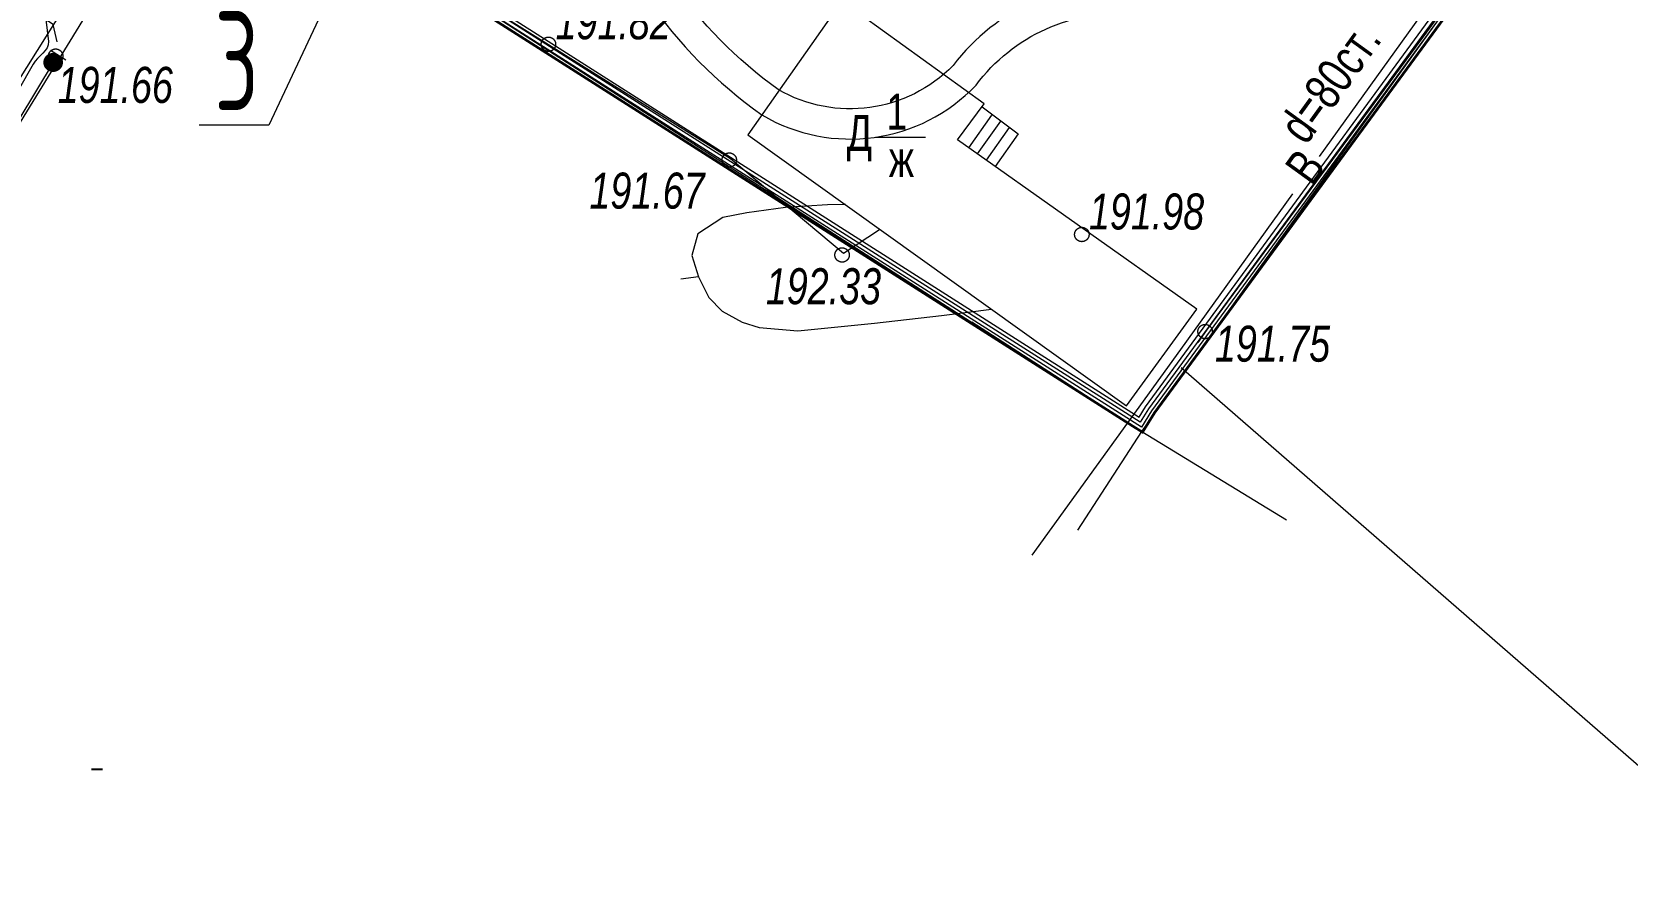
# Model space of a CAD drawing. Header units: millimetres. Extents: x -38151500 to -28914887, y -20564105 to -20349562.
# Drawn here: x -33931357 to -33886976, y -20536146 to -20512892 of the extents above; entities that cross this region are included whole.
import ezdxf
from ezdxf.xclip import XClip

# ---------------------------------------------------------------- set-up
doc = ezdxf.new("R2010")
doc.units = ezdxf.units.MM
doc.header["$MEASUREMENT"] = 0
doc.header["$XCLIPFRAME"] = 0
doc.layers.add('!!! ПОДОСНОВА', color=7, linetype='Continuous')
for name, color, linetype, lineweight in [('Новый_ГП_Граница участка_Ном._пера__1', 1, 'Continuous', 40), ('Новый_ГП_Ограждение_Ном._пера__152', 152, 'Continuous', 18), ('Новый_ГП_Сети_текст_Ном._пера__7', 7, 'Continuous', 25), ('Новый_ГП_Текст_Ном._пера__250', 7, 'Continuous', 20), ('Новый_ГП_Тротуар_Дорожки_Ном._пера__24', 26, 'Continuous', 13), ('Чертеж_1_Новофедоровское_снт 28_07$0$tp_Здания_Ном._пера__253', 252, 'Continuous', 18), ('Чертеж_1_Новофедоровское_снт 28_07$0$tp_отметки_новые_Ном._пера__253', 252, 'Continuous', 18), ('Чертеж_1_Новофедоровское_снт 28_07$0$U_ТЕКСТ_БЕЛЫЙ_Ном._пера__253', 252, 'Continuous', 18), ('Чертеж_1_Новый_ГП_Топография_Ном._пера__253', 252, 'Continuous', 18), ('Чертеж_1_Новый_Новофедоровское_снт 28_07$0$tp_Здания_Ном._пера__253', 252, 'Continuous', 18), ('Чертеж_1_Новый_Новофедоровское_снт 28_07$0$tp_канавы_Ном._пера__253', 252, 'Continuous', 18), ('Чертеж_1_Новый_Новофедоровское_снт 28_07$0$tp_ЛЭП нн_Ном._пера__253', 252, 'Continuous', 18), ('Чертеж_1_Новый_Новофедоровское_снт 28_07$0$tp_Ограждения ДЕР_Ном._пера__253', 252, 'Continuous', 18), ('Чертеж_1_Новый_Новофедоровское_снт 28_07$0$tp_Ограждения мет_Ном._пера__253', 252, 'Continuous', 18), ('Чертеж_1_Новый_Новофедоровское_снт 28_07$0$tp_Ограждения рабица_Ном._пера__253', 252, 'Continuous', 18), ('Чертеж_1_Новый_Новофедоровское_снт 28_07$0$tp_Ограждения_Ном._пера__253', 252, 'Continuous', 18), ('Чертеж_1_Новый_Новофедоровское_снт 28_07$0$tp_Ограждения_Ном._пера__7', 7, 'Continuous', 18), ('Чертеж_1_Новый_Новофедоровское_снт 28_07$0$tp_отметки_новые_Ном._пера__7', 7, 'Continuous', 18), ('Чертеж_1_Новый_Новофедоровское_снт 28_07$0$tp_рельеф_Ном._пера__253', 252, 'Continuous', 18), ('Чертеж_1_Новый_Новофедоровское_снт 28_07$0$tp_трубы под дорогой_Ном._пера__253', 252, 'Continuous', 18), ('Чертеж_1_Новый_Новофедоровское_снт 28_07$0$U_Водопровод_Ном._пера__253', 252, 'Continuous', 18)]:
    doc.layers.add(name, color=color, linetype=linetype, lineweight=lineweight)
doc.styles.add('РЎР“Р•РќР•Р\xa0РР\xa0_РЎРўРР›Р¬_1', font='arial.ttf', dxfattribs={"width": 0.75})
doc.styles.add('РЎР“Р•РќР•Р\xa0РР\xa0_РЎРўРР›Р¬_3', font='arial.ttf', dxfattribs={"width": 0.749999})
doc.styles.add('РЎР“Р•РќР•Р\xa0РР\xa0_РЎРўРР›Р¬_6', font='', dxfattribs={"width": 0.8})
doc.styles.get('РЎР“Р•РќР•Р\xa0РР\xa0_РЎРўРР›Р¬_6').set_extended_font_data('GOST_type_A')
doc.linetypes.add('МЕЖА', pattern='A,0,[7,РіРµРЅРїРїР»Р°РЅ 2025_06_18 dima РІР°СЂРёР°РЅС‚ 21.Shx,S=39.68254,R=0,X=0,Y=1.38778e-17],-5480,0', length=5480)
doc.linetypes.add('Новофедоровское_снт 28_07$0$l474_2o', pattern='A,0,[3,РіРµРЅРїРїР»Р°РЅ 2025_06_18 dima РІР°СЂРёР°РЅС‚ 21.Shx,S=31.746032,R=0,X=0,Y=0],-5000,0', length=5000)
doc.linetypes.add('Новофедоровское_снт 28_07$0$З ДЕРЕВ', pattern='A,0,[2,РіРµРЅРїРїР»Р°РЅ 2025_06_18 dima РІР°СЂРёР°РЅС‚ 21.Shx,S=19.84127,R=0,X=0,Y=0.2],-2500,0', length=2500)
doc.linetypes.add('Новофедоровское_снт 28_07$0$ЗАБОР_СЕТКА', pattern='A,0,[1,РіРµРЅРїРїР»Р°РЅ 2025_06_18 dima РІР°СЂРёР°РЅС‚ 21.Shx,S=39.68254,R=0,X=0,Y=2.77556e-17],-5000,0', length=5000)
doc.linetypes.add('Новофедоровское_снт 28_07$0$МЕЖА', pattern='A,0,[5,РіРµРЅРїРїР»Р°РЅ 2025_06_18 dima РІР°СЂРёР°РЅС‚ 21.Shx,S=46.746032,R=0,X=0,Y=6.93889e-18],-6500,0', length=6500)

# ---------------------------------------------------------------- blocks, each defined once
blk = doc.blocks.new('Чертеж_4_1', base_point=(4185024, -7296))
at = {"layer": 'Чертеж_1_Новый_ГП_Топография_Ном._пера__253', "color": 252, "linetype": 'Новофедоровское_снт 28_07$0$МЕЖА', "lineweight": 18, "flags": 128}
for points in [[(-33937176, -20524360), (-33937136, -20524296), (-33926649, -20507196), (-33900479, -20524004), (-33888918, -20507967), (-33879002, -20495163), (-33880756, -20487946), (-33882761, -20480799), (-33888254, -20482761), (-33891109, -20481924), (-33905380, -20473145), (-33895431, -20456936), (-33903040, -20452238), (-33944071, -20519982)], [(-33906206, -20473796), (-33886806, -20485776), (-33884336, -20481776), (-33879896, -20493826), (-33889626, -20507436), (-33888766, -20507996), (-33900126, -20523486), (-33900456, -20524026), (-33900726, -20523856), (-33925206, -20508276), (-33914526, -20491166), (-33916236, -20490046)]]:
    blk.add_lwpolyline(points, close=True, dxfattribs=at)
at = {"layer": 'Чертеж_1_Новый_Новофедоровское_снт 28_07$0$tp_Здания_Ном._пера__253', "color": 252, "linetype": 'Continuous', "lineweight": 18, "flags": 128}
blk.add_lwpolyline([(-33900901, -20523295), (-33898951, -20520603), (-33905603, -20515890), (-33904863, -20514894), (-33908820, -20512035), (-33911435, -20515756)], close=True, dxfattribs=at)
for points in [[(-33905290, -20516112), (-33904647, -20515206)], [(-33904923, -20514975), (-33903913, -20515726), (-33904555, -20516632)], [(-33905045, -20516286), (-33904403, -20515379)], [(-33904800, -20516459), (-33904158, -20515552)], [(-33907890, -20515820), (-33906494, -20515820)]]:
    blk.add_lwpolyline(points, dxfattribs=at)
at = {"layer": 'Чертеж_1_Новый_Новофедоровское_снт 28_07$0$tp_канавы_Ном._пера__253', "color": 252, "linetype": 'Continuous', "lineweight": 18, "flags": 128}
blk.add_lwpolyline([(-33930972, -20512546), (-33930899, -20513161), (-33930904, -20513250), (-33930936, -20513333), (-33930988, -20513411), (-33931053, -20513486), (-33931200, -20513632), (-33931268, -20513707), (-33931323, -20513787), (-33931737, -20514524), (-33932414, -20515688), (-33933111, -20516844), (-33934537, -20519139), (-33935963, -20521431), (-33936660, -20522583), (-33937337, -20523743), (-33937350, -20523779), (-33937352, -20523820), (-33937328, -20523899), (-33937272, -20523979), (-33937199, -20524037), (-33935338, -20525023)], dxfattribs=at)
at = {"layer": 'Чертеж_1_Новый_Новофедоровское_снт 28_07$0$tp_ЛЭП нн_Ном._пера__253', "color": 252, "linetype": 'Continuous', "lineweight": 18, "flags": 128}
blk.add_lwpolyline([(-33939176, -20525995), (-33938064, -20524332), (-33917451, -20491490), (-33892414, -20451362), (-33891205, -20449768)], dxfattribs=at)
at = {"layer": 'Чертеж_1_Новый_Новофедоровское_снт 28_07$0$tp_Ограждения ДЕР_Ном._пера__253', "color": 252, "linetype": 'Новофедоровское_снт 28_07$0$З ДЕРЕВ', "lineweight": 18, "flags": 128}
blk.add_lwpolyline([(-33888254, -20482761), (-33882761, -20480799), (-33880755, -20487948), (-33879002, -20495163), (-33888918, -20507967), (-33898676, -20521186), (-33898923, -20521528)], dxfattribs=at)
at = {"layer": 'Чертеж_1_Новый_Новофедоровское_снт 28_07$0$tp_Ограждения мет_Ном._пера__253', "color": 252, "linetype": 'Новофедоровское_снт 28_07$0$l474_2o', "lineweight": 18, "flags": 128}
for points in [[(-33905204, -20520957), (-33900479, -20524004), (-33896455, -20526464)], [(-33902257, -20526750), (-33900479, -20524004)]]:
    blk.add_lwpolyline(points, dxfattribs=at)
at = {"layer": 'Чертеж_1_Новый_Новофедоровское_снт 28_07$0$tp_Ограждения рабица_Ном._пера__253', "color": 252, "linetype": 'Новофедоровское_снт 28_07$0$ЗАБОР_СЕТКА', "lineweight": 18, "flags": 128}
for points in [[(-33926649, -20507196), (-33916986, -20513241), (-33911918, -20516413), (-33908778, -20519049), (-33907773, -20518387)], [(-33930766, -20513741), (-33937137, -20524298), (-33934887, -20525612)]]:
    blk.add_lwpolyline(points, dxfattribs=at)
at = {"layer": 'Чертеж_1_Новый_Новофедоровское_снт 28_07$0$tp_Ограждения_Ном._пера__253', "color": 252, "linetype": 'Continuous', "lineweight": 18, "flags": 128}
blk.add_lwpolyline([(-33930839, -20513400), (-33930415, -20513666)], dxfattribs=at)
at = {"layer": 'Чертеж_1_Новый_Новофедоровское_снт 28_07$0$tp_Ограждения_Ном._пера__7', "color": 7, "linetype": 'Continuous', "lineweight": 18}
for p, q in [((-33931015, -20513739), (-33930516, -20513739)), ((-33931014, -20513769), (-33930519, -20513769)), ((-33931013, -20513709), (-33930519, -20513709)), ((-33931009, -20513799), (-33930523, -20513799)), ((-33931008, -20513679), (-33930525, -20513679)), ((-33930999, -20513829), (-33930532, -20513829)), ((-33930997, -20513649), (-33930534, -20513649)), ((-33930985, -20513859), (-33930547, -20513859)), ((-33930983, -20513619), (-33930548, -20513619)), ((-33930967, -20513889), (-33930566, -20513889)), ((-33930964, -20513589), (-33930569, -20513589)), ((-33930941, -20513919), (-33930592, -20513919)), ((-33930937, -20513559), (-33930596, -20513559)), ((-33930898, -20513529), (-33930635, -20513529)), ((-33930827, -20513499), (-33930707, -20513499)), ((-33930904, -20513949), (-33930629, -20513949)), ((-33930840, -20513979), (-33930690, -20513979))]:
    blk.add_line(p, q, dxfattribs=at)
blk.add_circle((-33930766, -20513741), 250, dxfattribs=at)
at = {"layer": 'Чертеж_1_Новый_Новофедоровское_снт 28_07$0$tp_отметки_новые_Ном._пера__7', "color": 7, "linetype": 'Continuous', "lineweight": 18}
for centre in [(-33930696, -20513566), (-33916986, -20513236), (-33911956, -20516456), (-33902146, -20518526), (-33908816, -20519096), (-33898716, -20521226)]:
    blk.add_circle(centre, 200, dxfattribs=at)
at = {"layer": 'Чертеж_1_Новый_Новофедоровское_снт 28_07$0$tp_рельеф_Ном._пера__253', "color": 252, "linetype": 'Continuous', "lineweight": 18, "flags": 128}
for points in [[(-33908725, -20517695), (-33909225, -20517700), (-33910386, -20517776), (-33911469, -20517928), (-33912136, -20518058), (-33912826, -20518508), (-33913001, -20519115), (-33912807, -20519705), (-33912528, -20520274), (-33912152, -20520661), (-33911593, -20520961), (-33911124, -20521111), (-33910050, -20521205), (-33907919, -20520989), (-33906049, -20520780), (-33904660, -20520604)], [(-33912807, -20519705), (-33913303, -20519770)]]:
    blk.add_lwpolyline(points, dxfattribs=at)
at = {"layer": 'Чертеж_1_Новый_Новофедоровское_снт 28_07$0$tp_трубы под дорогой_Ном._пера__253', "color": 252, "linetype": 'Continuous', "lineweight": 18, "flags": 128}
blk.add_lwpolyline([(-33930653, -20513170), (-33930762, -20512682), (-33931185, -20512414), (-33931672, -20512524)], dxfattribs=at)
at = {"layer": 'Чертеж_1_Новый_Новофедоровское_снт 28_07$0$U_Водопровод_Ном._пера__253', "color": 252, "linetype": 'Continuous', "lineweight": 18, "flags": 128}
for points in [[(-33887445, -20505099), (-33895542, -20516360)], [(-33896287, -20517396), (-33899399, -20521726), (-33903535, -20527445)]]:
    blk.add_lwpolyline(points, dxfattribs=at)
at = {"layer": 'Чертеж_1_Новофедоровское_снт 28_07$0$tp_Здания_Ном._пера__253', "color": 252, "linetype": 'Continuous', "lineweight": 18, "char_height": 1000, "style": 'РЎР“Р•РќР•Р\xa0РР\xa0_РЎРўРР›Р¬_3'}
for s, insert, attachment_point in [('\\A1;{\\pql;\\fArial|b0|i0|c204|p0;\\W0.749999;1}', (-33907585, -20515109), 4), ('\\A1;{\\pql;\\fArial|b0|i0|c204|p0;\\W0.749999;Д}', (-33908691, -20516491), 7), ('\\A1;{\\pql;\\fArial|b0|i0|c204|p0;\\W0.749999;ж}', (-33907516, -20516424), 4)]:
    blk.add_mtext(s, dxfattribs=dict(at, insert=insert, attachment_point=attachment_point))
at = {"layer": 'Чертеж_1_Новофедоровское_снт 28_07$0$tp_отметки_новые_Ном._пера__253', "color": 252, "linetype": 'Continuous', "lineweight": 18, "char_height": 1000, "attachment_point": 7, "style": 'РЎР“Р•РќР•Р\xa0РР\xa0_РЎРўРР›Р¬_1'}
for s, insert in [('\\A1;{\\pql;\\fArial|b0|i1|c204|p0;\\W0.750000;191.82}', (-33916787, -20513111)), ('\\A1;{\\pql;\\fArial|b0|i1|c204|p0;\\W0.750000;191.66}', (-33930639, -20514880)), ('\\A1;{\\pql;\\fArial|b0|i1|c204|p0;\\W0.750000;191.67}', (-33915845, -20517821)), ('\\A1;{\\pql;\\fArial|b0|i1|c204|p0;\\W0.750000;191.98}', (-33901947, -20518401)), ('\\A1;{\\pql;\\fArial|b0|i1|c204|p0;\\W0.750000;192.33}', (-33910937, -20520479)), ('\\A1;{\\pql;\\fArial|b0|i1|c204|p0;\\W0.750000;191.75}', (-33898443, -20522077))]:
    blk.add_mtext(s, dxfattribs=dict(at, insert=insert))
at = {"layer": 'Чертеж_1_Новофедоровское_снт 28_07$0$U_ТЕКСТ_БЕЛЫЙ_Ном._пера__253', "color": 252, "linetype": 'Continuous', "lineweight": 18, "char_height": 1000, "attachment_point": 7, "rotation": 54.132, "style": 'РЎР“Р•РќР•Р\xa0РР\xa0_РЎРўРР›Р¬_3'}
for s, insert in [('\\A1;{\\pql;\\fArial|b0|i0|c204|p0;\\W0.749999;d=80ст.}', (-33895898, -20516077)), ('\\A1;{\\pql;\\fArial|b0|i0|c204|p0;\\W0.749999;В}', (-33895731, -20517219))]:
    blk.add_mtext(s, dxfattribs=dict(at, insert=insert))

msp = doc.modelspace()

# ---------------------------------------------------------------- linework, layer by layer
at = {"layer": 'Новый_ГП_Граница участка_Ном._пера__1', "color": 1, "linetype": 'МЕЖА', "lineweight": 40}
msp.add_lwpolyline([(-33906205.91, -20473795.8), (-33886805.91, -20485775.8), (-33884335.91, -20481775.8), (-33879895.91, -20493825.8), (-33889625.91, -20507435.8), (-33888765.91, -20507995.8), (-33900125.91, -20523485.8), (-33900455.91, -20524025.8), (-33900725.91, -20523855.8), (-33925205.91, -20508275.8), (-33914525.91, -20491165.8), (-33916235.91, -20490045.8)], close=True, dxfattribs=at)
at = {"layer": 'Новый_ГП_Ограждение_Ном._пера__152', "color": 152, "linetype": 'Continuous', "lineweight": 18}
msp.add_lwpolyline([(-33924003.56, -20506916.11), (-33924793.95, -20508182.38), (-33900553.39, -20523609.99), (-33900375.31, -20523318.57), (-33889195.39, -20508074.13), (-33890052.19, -20507516.22), (-33880232.32, -20493780.51), (-33884404.38, -20482457.67), (-33886708.28, -20486188.68), (-33906108.23, -20474208.71), (-33908442.42, -20477990.43), (-33908611.63, -20477883.78), (-33906173.35, -20473933.43), (-33886773.37, -20485913.42), (-33884358.74, -20482003.09), (-33880008.05, -20493810.7), (-33889768, -20507462.6), (-33888909.07, -20508021.91), (-33900209.04, -20523430.06), (-33900488.95, -20523888.08), (-33925068.59, -20508244.66), (-33924173.16, -20506810.13), (-33924003.69, -20506916.03)], dxfattribs=at)
msp.add_lwpolyline([(-33906140.79, -20474071.07), (-33886740.82, -20486051.05), (-33884381.56, -20482230.38), (-33880120.18, -20493795.6), (-33889910.1, -20507489.41), (-33889052.23, -20508048.02), (-33900292.17, -20523374.32), (-33900521.17, -20523749.03), (-33924931.27, -20508213.52), (-33914252.64, -20491105.7), (-33915963.46, -20489985.17)], close=True, dxfattribs=at)
at = {"layer": 'Новый_ГП_Сети_текст_Ном._пера__7', "color": 7, "linetype": 'Continuous', "lineweight": 25}
msp.add_line((-33929396.32, -20533403.9), (-33929696.32, -20533403.9), dxfattribs=at)
at = {"layer": 'Новый_ГП_Текст_Ном._пера__250', "color": 7, "linetype": 'Continuous', "lineweight": 20}
for p, q in [((-33921031.9, -20507533.19), (-33924766.58, -20515488.9)), ((-33925066.58, -20515488.9), (-33926705.38, -20515488.9)), ((-33924766.58, -20515488.9), (-33925066.58, -20515488.9)), ((-33899379.57, -20522222.44), (-33883390.61, -20536146.19))]:
    msp.add_line(p, q, dxfattribs=at)
at = {"layer": 'Новый_ГП_Тротуар_Дорожки_Ном._пера__24', "color": 26, "linetype": 'Continuous', "lineweight": 13}
msp.add_lwpolyline([(-33894199.22, -20509216.37, -0.32180124), (-33898155.45, -20511595.41, -0.01377077), (-33900642.13, -20511552.93, 0.25527026), (-33905727.91, -20513823.85, -0.34324386), (-33910591.45, -20514494.9, -0.17120311), (-33915361.92, -20507666.93, -0.07785365), (-33915572.1, -20504795.9, -0.26369996), (-33913705.75, -20501884.26, -0.00400279), (-33911674.11, -20501158.6, 0.31752829), (-33910259.69, -20499239.8, -0.01342512), (-33910319.83, -20498783.32), (-33911221.83, -20498219.62, 0.00869833), (-33911101.92, -20499278.51, -0.30621343), (-33911943.86, -20500363.06, 0.00411393), (-33914044.8, -20501113.88, 0.26660493), (-33916410.18, -20504738.16, 0.07801415), (-33916176.04, -20507874.55, 0.17230908), (-33911048.44, -20515200.77, 0.34890477), (-33905087.79, -20514370.09, -0.2585313), (-33900695.05, -20512391.41, 0.01365443), (-33898183.54, -20512435.74, 0.31986094), (-33893392.77, -20509467.48), (-33894196.13, -20508965.42)], format="xyb", close=True, dxfattribs=at)

# ---------------------------------------------------------------- block references
at = {"layer": '!!! ПОДОСНОВА', "color": 252, "linetype": 'Continuous', "lineweight": 40}
ref = msp.add_blockref('Чертеж_4_1', (4185024.09, -7295.8), dxfattribs=at)
XClip(ref).set_block_clipping_path([(-33971749.8431524113, -20426134.2498699203), (-33971749.8431524113, -20517391.6082299612), (-33949169.2735030428, -20517391.6082299612), (-33943776.1358186975, -20528511.4797440507), (-33858410.272188969, -20528511.4797440507), (-33858410.272188969, -20426017.5390227698)])

# ---------------------------------------------------------------- texts
at = {"layer": 'Новый_ГП_Текст_Ном._пера__250', "color": 7, "linetype": 'Continuous', "lineweight": 20, "insert": (-33925659.44, -20512321.32), "char_height": 2750, "attachment_point": 2, "style": 'РЎР“Р•РќР•Р\xa0РР\xa0_РЎРўРР›Р¬_6'}
msp.add_mtext('\\A1;{\\pqc;\\fGOST_type_A|b0|i0|c0|p0;\\W0.800000;3}', dxfattribs=at)

doc.saveas('drawing.dxf')
